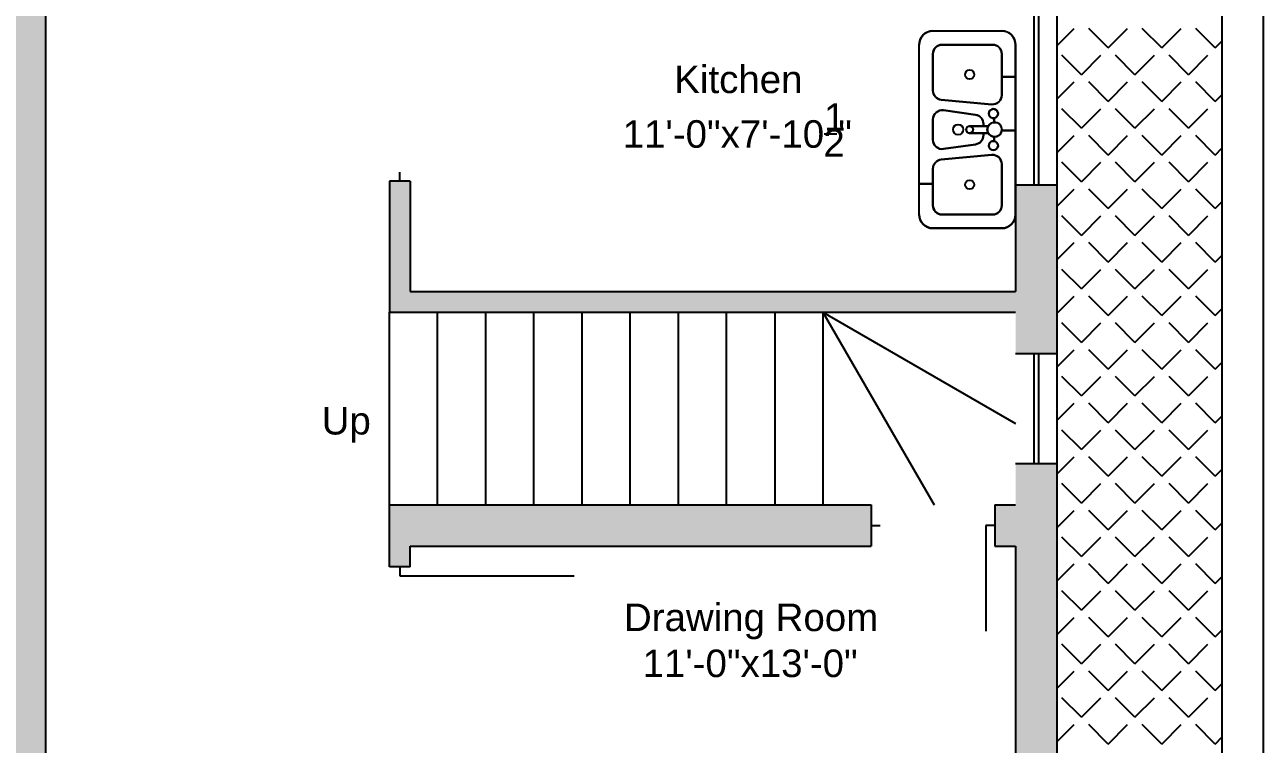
# Model space of a CAD drawing. Extents: x 22 to 562, y 18 to 1223.
# Drawn here: x 291.8 to 561.8, y 339.6 to 496.4 of the extents above; entities that cross this region are included whole.
import ezdxf

# ---------------------------------------------------------------- set-up
doc = ezdxf.new("R2010")
doc.units = 0
doc.header["$MEASUREMENT"] = 0
for name, color, linetype in [('DOORS', 42, 'CONTINUOUS'), ('FURNITURE', 44, 'CONTINUOUS'), ('LABELS', 61, 'CONTINUOUS'), ('LINE', 7, 'CONTINUOUS'), ('STAIRS', 61, 'CONTINUOUS'), ('UP', 61, 'CONTINUOUS'), ('WALLS', 7, 'CONTINUOUS'), ('WINDOWS', 140, 'CONTINUOUS')]:
    doc.layers.add(name, color=color, linetype=linetype)
doc.styles.get("Standard").update_dxf_attribs({"font": 'arial.ttf'})

msp = doc.modelspace()

# ---------------------------------------------------------------- hatches: boundary and pattern name
at = {"layer": 'LINE'}
h = msp.add_hatch(color=46, dxfattribs=at)
h.paths.add_polyline_path([(212.33, 391.78), (107.33, 391.78), (107.33, 382.78), (207.83, 382.78), (207.83, 378.28), (212.33, 378.28)])
h.paths.add_polyline_path([(516.83, 1129.78), (446.33, 1129.78), (446.33, 1120.78), (507.83, 1120.78), (507.83, 976.78), (419.33, 976.78), (419.33, 918.28), (423.83, 918.28), (423.83, 967.78), (507.83, 967.78), (507.83, 963.28), (516.83, 963.28)])
h.paths.add_polyline_path([(387.83, 1129.78), (383.33, 1129.78), (383.33, 1173.28), (374.33, 1173.28), (374.33, 1125.28), (330.83, 1125.28), (330.83, 1120.78), (387.83, 1120.78)])
h.paths.add_polyline_path([(137.33, 1129.78), (66.83, 1129.78), (66.83, 963.28), (75.83, 963.28), (75.83, 967.78), (159.83, 967.78), (159.83, 918.28), (164.33, 918.28), (164.33, 976.78), (75.83, 976.78), (75.83, 1120.78), (137.33, 1120.78)])
h.paths.add_polyline_path([(209.33, 1173.28), (200.33, 1173.28), (200.33, 1129.78), (195.83, 1129.78), (195.83, 1120.78), (252.83, 1120.78), (252.83, 1125.28), (209.33, 1125.28)])
h.paths.add_polyline_path([(516.83, 927.28), (507.83, 927.28), (507.83, 883.78), (423.83, 883.78), (423.83, 888.28), (419.33, 888.28), (419.33, 883.78), (414.83, 883.78), (414.83, 874.78), (507.83, 874.78), (507.83, 820.78), (516.83, 820.78)])
h.paths.add_polyline_path([(372.83, 883.78), (357.83, 883.78), (357.83, 976.78), (353.33, 976.78), (353.33, 883.78), (342.83, 883.78), (342.83, 874.78), (353.33, 874.78), (353.33, 741.28), (357.83, 741.28), (357.83, 874.78), (372.83, 874.78)], flags=16)
h.paths.add_polyline_path([(516.83, 748.78), (507.83, 748.78), (507.83, 694.78), (357.83, 694.78), (357.83, 699.28), (353.33, 699.28), (353.33, 685.78), (507.83, 685.78), (507.83, 649.78), (516.83, 649.78)])
h.paths.add_polyline_path([(516.83, 577.78), (507.83, 577.78), (507.83, 541.78), (363.83, 541.78), (363.83, 532.78), (371.33, 532.78), (371.33, 504.28), (375.83, 504.28), (375.83, 532.78), (507.83, 532.78), (507.83, 509.53), (516.83, 509.53)])
h.paths.add_polyline_path([(516.83, 461.53), (507.83, 461.53), (507.83, 438.28), (375.83, 438.28), (375.83, 462.28), (371.33, 462.28), (371.33, 433.78), (507.83, 433.78), (507.83, 424.78), (516.83, 424.78)])
h.paths.add_polyline_path([(516.83, 400.78), (507.83, 400.78), (507.83, 391.78), (503.33, 391.78), (503.33, 382.78), (507.83, 382.78), (507.83, 226.78), (477.83, 226.78), (477.83, 217.78), (516.83, 217.78)])
h.paths.add_polyline_path([(476.33, 391.78), (371.33, 391.78), (371.33, 378.28), (375.83, 378.28), (375.83, 382.78), (476.33, 382.78)])
h.paths.add_polyline_path([(405.83, 226.78), (375.83, 226.78), (375.83, 336.28), (371.33, 336.28), (371.33, 286.78), (363.83, 286.78), (363.83, 277.78), (371.33, 277.78), (371.33, 217.78), (405.83, 217.78)])
h.paths.add_polyline_path([(212.33, 277.78), (219.83, 277.78), (219.83, 286.78), (212.33, 286.78), (212.33, 336.28), (207.83, 336.28), (207.83, 226.78), (177.83, 226.78), (177.83, 217.78), (212.33, 217.78)])
h.paths.add_polyline_path([(206.33, 97.78, 1), (194.33, 97.78, 1)])
h.paths.add_polyline_path([(242.33, 169.78, 1), (230.33, 169.78, 1)])
h.paths.add_polyline_path([(341.33, 169.78, 1), (353.33, 169.78, 1)])
h.paths.add_polyline_path([(30.83, 226.78), (21.83, 226.78), (21.83, 85.78), (30.83, 85.78)])
h.paths.add_polyline_path([(80.33, 391.78), (75.83, 391.78), (75.83, 400.78), (66.83, 400.78), (66.83, 217.78), (105.83, 217.78), (105.83, 226.78), (75.83, 226.78), (75.83, 382.78), (80.33, 382.78)])
h.paths.add_polyline_path([(75.83, 461.53), (66.83, 461.53), (66.83, 424.78), (75.83, 424.78), (75.83, 433.78), (212.33, 433.78), (212.33, 462.28), (207.83, 462.28), (207.83, 438.28), (75.83, 438.28)])
h.paths.add_polyline_path([(219.83, 541.78), (75.83, 541.78), (75.83, 577.78), (66.83, 577.78), (66.83, 509.53), (75.83, 509.53), (75.83, 532.78), (207.83, 532.78), (207.83, 504.28), (212.33, 504.28), (212.33, 532.78), (219.83, 532.78)])
h.paths.add_polyline_path([(230.33, 699.28), (225.83, 699.28), (225.83, 694.78), (75.83, 694.78), (75.83, 748.78), (66.83, 748.78), (66.83, 649.78), (75.83, 649.78), (75.83, 685.78), (230.33, 685.78)])
h.paths.add_polyline_path([(240.83, 883.78), (230.33, 883.78), (230.33, 976.78), (225.83, 976.78), (225.83, 883.78), (210.83, 883.78), (210.83, 874.78), (225.83, 874.78), (225.83, 741.28), (230.33, 741.28), (230.33, 874.78), (240.83, 874.78)], flags=16)
h.paths.add_polyline_path([(168.83, 883.78), (164.33, 883.78), (164.33, 888.28), (159.83, 888.28), (159.83, 883.78), (75.83, 883.78), (75.83, 927.28), (66.83, 927.28), (66.83, 820.78), (75.83, 820.78), (75.83, 874.78), (168.83, 874.78)])
h.paths.add_polyline_path([(300.83, 883.78), (296.33, 883.78), (296.33, 1120.78), (300.83, 1120.78), (300.83, 1125.28), (296.33, 1125.28), (296.33, 1132.78), (296.33, 1213.78), (374.33, 1213.78), (374.33, 1209.28), (383.33, 1209.28), (383.33, 1222.78), (200.33, 1222.78), (200.33, 1213.78), (287.33, 1213.78), (287.33, 1125.28), (282.83, 1125.28), (282.83, 1120.78), (287.33, 1120.78), (287.33, 883.78), (282.83, 883.78), (282.83, 874.78), (287.33, 874.78), (287.33, 541.78), (279.83, 541.79), (279.83, 541.79), (279.83, 532.79), (287.33, 532.78), (287.33, 286.78), (279.83, 286.78), (279.83, 277.78), (287.33, 277.78), (287.33, 247.78), (296.33, 247.78), (296.33, 277.78), (303.83, 277.78), (303.83, 286.78), (296.33, 286.78), (296.33, 532.78), (303.83, 532.79), (303.83, 541.79), (296.33, 541.78), (296.33, 874.78), (300.83, 874.78)])

# ---------------------------------------------------------------- linework, layer by layer
at = {"layer": 'DOORS'}
for p, q in [((501.33, 387.28), (501.33, 364.28)), ((373.58, 376.28), (411.58, 376.28))]:
    msp.add_line(p, q, dxfattribs=at)
at = {"layer": 'FURNITURE', "color": 7, "linetype": 'CONTINUOUS'}
for p, q in [((489.83, 495.03), (504.83, 495.03)), ((486.83, 455.03), (486.83, 492.03)), ((491.83, 492.03), (502.83, 492.03)), ((507.83, 455.03), (507.83, 492.03)), ((489.83, 490.03), (489.83, 482.03)), ((504.83, 490.03), (504.83, 481.03)), ((491.65, 480.04), (502.65, 479.04)), ((489.83, 471.3), (489.83, 475.76)), ((492.11, 477.74), (499.11, 476.74)), ((497.83, 474.28), (501.87, 474.28)), ((497.83, 472.78), (501.87, 472.78)), ((500.83, 474.27), (500.83, 474.76)), ((500.83, 472.3), (500.83, 472.78)), ((492.11, 469.32), (499.11, 470.32)), ((491.65, 467.01), (502.65, 468.01)), ((489.83, 457.03), (489.83, 465.02)), ((504.83, 457.03), (504.83, 466.02)), ((491.83, 455.03), (502.83, 455.03)), ((489.83, 452.03), (504.83, 452.03))]:
    msp.add_line(p, q, dxfattribs=at)
at = {"layer": 'FURNITURE', "color": 120, "linetype": 'CONTINUOUS'}
msp.add_lwpolyline([(507.83, 473.32), (504.83, 473.32, 0.468519), (503.18, 475.11), (503.18, 476.04, 2.152654), (502.01, 477.03, 0.464543), (503.18, 476.04), (503.18, 475.11, 0.262509), (501.87, 474.28), (500.83, 474.28), (500.83, 474.76, 0.373238), (499.11, 476.74), (492.11, 477.74, 0.456412), (489.83, 475.76), (489.83, 471.3, 0.456412), (492.11, 469.32), (499.11, 470.32, 0.373238), (500.83, 472.3), (500.83, 472.78), (501.87, 472.78, 0.262509), (503.18, 471.95), (503.18, 471.01, 0.464543), (502.01, 470.03, 1), (504.01, 470.03, 0.365614), (503.18, 471.01), (503.18, 471.95, 0.39029), (504.83, 473.32), (507.83, 473.32), (507.83, 455.03, -0.414214), (504.83, 452.03), (489.83, 452.03, -0.414214), (486.83, 455.03), (486.83, 461.72), (489.83, 461.72), (489.83, 457.03, 0.414214), (491.83, 455.03), (502.83, 455.03, 0.414214), (504.83, 457.03), (504.83, 466.02, 0.441024), (502.65, 468.01), (491.65, 467.01, 0.387902), (489.83, 465.02), (489.83, 461.72), (486.83, 461.72), (486.83, 492.03, -0.414214), (489.83, 495.03), (504.83, 495.03, -0.414214), (507.83, 492.03), (507.83, 485.06), (504.83, 485.06), (504.83, 490.03, 0.414214), (502.83, 492.03), (491.83, 492.03, 0.414214), (489.83, 490.03), (489.83, 482.03, 0.387902), (491.65, 480.04), (502.65, 479.04, 0.441024), (504.83, 481.03), (504.83, 485.06), (507.83, 485.06)], format="xyb", close=True, dxfattribs=at)
at = {"layer": 'FURNITURE', "color": 121, "linetype": 'CONTINUOUS'}
for points in [[(504.83, 481.03, -0.441024), (502.65, 479.04), (491.65, 480.04, -0.387902), (489.83, 482.03), (489.83, 490.03, -0.414214), (491.83, 492.03), (502.83, 492.03, -0.414214), (504.83, 490.03)], [(500.83, 474.76), (500.83, 474.28), (497.83, 474.28, 0.414214), (497.08, 473.53, 0.414214), (497.83, 472.78), (500.83, 472.78), (500.83, 472.3, -0.373238), (499.11, 470.32), (492.11, 469.32, -0.456412), (489.83, 471.3), (489.83, 475.76, -0.456412), (492.11, 477.74), (499.11, 476.74, -0.373238)], [(504.83, 457.03, -0.414214), (502.83, 455.03), (491.83, 455.03, -0.414214), (489.83, 457.03), (489.83, 465.02, -0.387902), (491.65, 467.01), (502.65, 468.01, -0.441024), (504.83, 466.02)]]:
    msp.add_lwpolyline(points, format="xyb", close=True, dxfattribs=at)
at = {"layer": 'FURNITURE', "color": 250, "linetype": 'CONTINUOUS'}
for points in [[(498.83, 485.53, -1), (496.83, 485.53, -1)], [(496.45, 473.53, -1), (494.21, 473.53, -1)], [(498.83, 461.53, -1), (496.83, 461.53, -1)]]:
    msp.add_lwpolyline(points, format="xyb", close=True, dxfattribs=at)
at = {"layer": 'FURNITURE', "color": 160, "linetype": 'CONTINUOUS'}
msp.add_lwpolyline([(504.01, 477.03, -1), (502.01, 477.03, -1)], format="xyb", close=True, dxfattribs=at)
at = {"layer": 'FURNITURE', "color": 31, "linetype": 'CONTINUOUS'}
for points in [[(498.58, 473.53, -1), (497.08, 473.53, -1)], [(504.84, 473.53, -1), (501.68, 473.53, -1)]]:
    msp.add_lwpolyline(points, format="xyb", close=True, dxfattribs=at)
at = {"layer": 'FURNITURE', "color": 51, "linetype": 'CONTINUOUS'}
msp.add_lwpolyline([(501.87, 472.78), (497.83, 472.78, 1), (497.83, 474.28), (501.87, 474.28, 0.124187), (501.68, 473.53, 0.124187)], format="xyb", close=True, dxfattribs=at)
at = {"layer": 'FURNITURE', "color": 1, "linetype": 'CONTINUOUS'}
msp.add_lwpolyline([(502.01, 470.03, -1), (504.01, 470.03, -1)], format="xyb", close=True, dxfattribs=at)
at = {"layer": 'FURNITURE', "color": 7, "linetype": 'CONTINUOUS'}
for centre, radius in [((497.83, 485.53), 1), ((503.01, 477.03), 1), ((495.33, 473.53), 1.12), ((497.83, 473.53), 0.75), ((503.26, 473.53), 1.58), ((503.01, 470.03), 1), ((497.83, 461.53), 1)]:
    msp.add_circle(centre, radius, dxfattribs=at)
for centre, radius, start, end in [((489.83, 492.03), 3, 90, 180), ((504.83, 492.03), 3, 0, 90), ((491.83, 490.03), 2, 90, 180), ((502.83, 490.03), 2, 0, 90), ((491.83, 482.03), 2, 180, 264.8056), ((502.83, 481.03), 2, 264.8056, 0), ((491.83, 475.76), 2, 81.8699, 180), ((498.83, 474.76), 2, 0, 81.8699), ((491.83, 471.3), 2, 180, 278.1301), ((498.83, 472.3), 2, 278.1301, 0), ((502.83, 466.02), 2, 0, 95.1944), ((491.83, 465.02), 2, 95.1944, 180), ((491.83, 457.03), 2, 180, 270), ((502.83, 457.03), 2, 270, 0), ((489.83, 455.03), 3, 180, 270), ((504.83, 455.03), 3, 270, 0)]:
    msp.add_arc(centre, radius, start, end, dxfattribs=at)
at = {"layer": 'LABELS'}
msp.add_line((466.11, 472.58), (468.89, 472.58), dxfattribs=at)
at = {"layer": 'LINE'}
for p, q in [((373.58, 462.28), (373.58, 464.28)), ((476.33, 387.28), (478.33, 387.28)), ((503.33, 387.28), (501.33, 387.28)), ((373.58, 378.28), (373.58, 376.28))]:
    msp.add_line(p, q, dxfattribs=at)
at = {"layer": 'STAIRS'}
for p, q in [((381.83, 391.78), (381.83, 433.78)), ((392.33, 391.78), (392.33, 433.78)), ((402.83, 391.78), (402.83, 433.78)), ((413.33, 391.78), (413.33, 433.78)), ((423.83, 391.78), (423.83, 433.78)), ((434.33, 391.78), (434.33, 433.78)), ((444.83, 391.78), (444.83, 433.78)), ((455.33, 433.78), (455.33, 391.78)), ((465.83, 433.78), (465.83, 391.78)), ((465.83, 433.78), (490.08, 391.78)), ((465.83, 433.78), (507.83, 409.53))]:
    msp.add_line(p, q, dxfattribs=at)
at = {"layer": 'UP'}
msp.add_line((371.33, 391.78), (371.33, 433.78), dxfattribs=at)
at = {"layer": 'WALLS', "color": 8}
for p, q in [((561.83, 1222.78), (561.83, 22.78)), ((552.83, 1213.78), (552.83, 31.78))]:
    msp.add_line(p, q, dxfattribs=at)
at = {"layer": 'WALLS'}
for p, q in [((516.83, 1129.78), (516.83, 217.78)), ((296.33, 532.78), (296.33, 286.78)), ((371.33, 462.28), (371.33, 433.78)), ((375.83, 462.28), (371.33, 462.28)), ((375.83, 462.28), (375.83, 438.28)), ((507.83, 461.53), (507.83, 438.28)), ((375.83, 438.28), (507.83, 438.28)), ((371.33, 433.78), (507.83, 433.78)), ((507.83, 424.78), (516.83, 424.78)), ((507.83, 400.78), (516.83, 400.78)), ((371.33, 391.78), (476.33, 391.78)), ((371.33, 378.28), (371.33, 391.78)), ((476.33, 391.78), (476.33, 382.78)), ((503.33, 391.78), (503.33, 382.78)), ((503.33, 391.78), (507.83, 391.78)), ((375.83, 382.78), (476.33, 382.78)), ((375.83, 378.28), (375.83, 382.78)), ((503.33, 382.78), (507.83, 382.78)), ((507.83, 382.78), (507.83, 226.78)), ((375.83, 378.28), (371.33, 378.28))]:
    msp.add_line(p, q, dxfattribs=at)
at = {"layer": 'WALLS', "color": 8, "linetype": 'CONTINUOUS'}
for p, q in [((516.83, 491.8), (520.61, 495.58)), ((528.03, 491.34), (523.79, 495.58)), ((528.03, 491.34), (532.27, 495.58)), ((539.7, 491.34), (535.46, 495.58)), ((539.7, 491.34), (543.94, 495.58)), ((551.36, 491.34), (547.12, 495.58)), ((551.36, 491.34), (552.83, 492.8)), ((522.2, 485.5), (517.95, 489.74)), ((522.2, 485.5), (526.44, 489.74)), ((533.86, 485.5), (529.62, 489.74)), ((533.86, 485.5), (538.11, 489.74)), ((545.53, 485.5), (541.29, 489.74)), ((545.53, 485.5), (549.77, 489.74)), ((516.83, 480.14), (520.61, 483.91)), ((528.03, 479.67), (523.79, 483.91)), ((528.03, 479.67), (532.27, 483.91)), ((539.7, 479.67), (535.46, 483.91)), ((539.7, 479.67), (543.94, 483.91)), ((551.36, 479.67), (547.12, 483.91)), ((551.36, 479.67), (552.83, 481.13)), ((522.2, 473.83), (517.95, 478.08)), ((522.2, 473.83), (526.44, 478.08)), ((533.86, 473.83), (529.62, 478.08)), ((533.86, 473.83), (538.11, 478.08)), ((545.53, 473.83), (541.29, 478.08)), ((545.53, 473.83), (549.77, 478.08)), ((516.83, 468.47), (520.61, 472.24)), ((528.03, 468), (523.79, 472.24)), ((528.03, 468), (532.27, 472.24)), ((539.7, 468), (535.46, 472.24)), ((539.7, 468), (543.94, 472.24)), ((551.36, 468), (547.12, 472.24)), ((551.36, 468), (552.83, 469.47)), ((522.2, 462.17), (517.95, 466.41)), ((522.2, 462.17), (526.44, 466.41)), ((533.86, 462.17), (529.62, 466.41)), ((533.86, 462.17), (538.11, 466.41)), ((545.53, 462.17), (541.29, 466.41)), ((545.53, 462.17), (549.77, 466.41)), ((516.83, 456.8), (520.61, 460.58)), ((528.03, 456.33), (523.79, 460.58)), ((528.03, 456.33), (532.27, 460.58)), ((539.7, 456.33), (535.46, 460.58)), ((539.7, 456.33), (543.94, 460.58)), ((551.36, 456.33), (547.12, 460.58)), ((551.36, 456.33), (552.83, 457.8)), ((522.2, 450.5), (517.95, 454.74)), ((522.2, 450.5), (526.44, 454.74)), ((533.86, 450.5), (529.62, 454.74)), ((533.86, 450.5), (538.11, 454.74)), ((545.53, 450.5), (541.29, 454.74)), ((545.53, 450.5), (549.77, 454.74)), ((516.83, 445.13), (520.61, 448.91)), ((528.03, 444.67), (523.79, 448.91)), ((528.03, 444.67), (532.27, 448.91)), ((539.7, 444.67), (535.46, 448.91)), ((539.7, 444.67), (543.94, 448.91)), ((551.36, 444.67), (547.12, 448.91)), ((551.36, 444.67), (552.83, 446.13)), ((522.2, 438.83), (517.95, 443.08)), ((522.2, 438.83), (526.44, 443.08)), ((533.86, 438.83), (529.62, 443.08)), ((533.86, 438.83), (538.11, 443.08)), ((545.53, 438.83), (541.29, 443.08)), ((545.53, 438.83), (549.77, 443.08)), ((516.83, 433.47), (520.61, 437.24)), ((528.03, 433), (523.79, 437.24)), ((528.03, 433), (532.27, 437.24)), ((539.7, 433), (535.46, 437.24)), ((539.7, 433), (543.94, 437.24)), ((551.36, 433), (547.12, 437.24)), ((551.36, 433), (552.83, 434.47)), ((522.2, 427.17), (517.95, 431.41)), ((522.2, 427.17), (526.44, 431.41)), ((533.86, 427.17), (529.62, 431.41)), ((533.86, 427.17), (538.11, 431.41)), ((545.53, 427.17), (541.29, 431.41)), ((545.53, 427.17), (549.77, 431.41)), ((516.83, 421.8), (520.61, 425.57)), ((528.03, 421.33), (523.79, 425.57)), ((528.03, 421.33), (532.27, 425.57)), ((539.7, 421.33), (535.46, 425.57)), ((539.7, 421.33), (543.94, 425.57)), ((551.36, 421.33), (547.12, 425.57)), ((551.36, 421.33), (552.83, 422.8)), ((522.2, 415.5), (517.95, 419.74)), ((522.2, 415.5), (526.44, 419.74)), ((533.86, 415.5), (529.62, 419.74)), ((533.86, 415.5), (538.11, 419.74)), ((545.53, 415.5), (541.29, 419.74)), ((545.53, 415.5), (549.77, 419.74)), ((516.83, 410.13), (520.61, 413.91)), ((528.03, 409.66), (523.79, 413.91)), ((528.03, 409.66), (532.27, 413.91)), ((539.7, 409.66), (535.46, 413.91)), ((539.7, 409.66), (543.94, 413.91)), ((551.36, 409.66), (547.12, 413.91)), ((551.36, 409.66), (552.83, 411.13)), ((522.2, 403.83), (517.95, 408.07)), ((522.2, 403.83), (526.44, 408.07)), ((533.86, 403.83), (529.62, 408.07)), ((533.86, 403.83), (538.11, 408.07)), ((545.53, 403.83), (541.29, 408.07)), ((545.53, 403.83), (549.77, 408.07)), ((516.83, 398.47), (520.61, 402.24)), ((528.03, 398), (523.79, 402.24)), ((528.03, 398), (532.27, 402.24)), ((539.7, 398), (535.46, 402.24)), ((539.7, 398), (543.94, 402.24)), ((551.36, 398), (547.12, 402.24)), ((551.36, 398), (552.83, 399.46)), ((522.2, 392.16), (517.95, 396.41)), ((522.2, 392.16), (526.44, 396.41)), ((533.86, 392.16), (529.62, 396.41)), ((533.86, 392.16), (538.11, 396.41)), ((545.53, 392.16), (541.29, 396.41)), ((545.53, 392.16), (549.77, 396.41)), ((516.83, 386.8), (520.61, 390.57)), ((528.03, 386.33), (523.79, 390.57)), ((528.03, 386.33), (532.27, 390.57)), ((539.7, 386.33), (535.46, 390.57)), ((539.7, 386.33), (543.94, 390.57)), ((551.36, 386.33), (547.12, 390.57)), ((551.36, 386.33), (552.83, 387.8)), ((522.2, 380.5), (517.95, 384.74)), ((522.2, 380.5), (526.44, 384.74)), ((533.86, 380.5), (529.62, 384.74)), ((533.86, 380.5), (538.11, 384.74)), ((545.53, 380.5), (541.29, 384.74)), ((545.53, 380.5), (549.77, 384.74)), ((516.83, 375.13), (520.61, 378.91)), ((528.03, 374.66), (523.79, 378.91)), ((528.03, 374.66), (532.27, 378.91)), ((539.7, 374.66), (535.46, 378.91)), ((539.7, 374.66), (543.94, 378.91)), ((551.36, 374.66), (547.12, 378.91)), ((551.36, 374.66), (552.83, 376.13)), ((522.2, 368.83), (517.95, 373.07)), ((522.2, 368.83), (526.44, 373.07)), ((533.86, 368.83), (529.62, 373.07)), ((533.86, 368.83), (538.11, 373.07)), ((545.53, 368.83), (541.29, 373.07)), ((545.53, 368.83), (549.77, 373.07)), ((516.83, 363.46), (520.61, 367.24)), ((528.03, 363), (523.79, 367.24)), ((528.03, 363), (532.27, 367.24)), ((539.7, 363), (535.46, 367.24)), ((539.7, 363), (543.94, 367.24)), ((551.36, 363), (547.12, 367.24)), ((551.36, 363), (552.83, 364.46)), ((522.2, 357.16), (517.95, 361.4)), ((522.2, 357.16), (526.44, 361.4)), ((533.86, 357.16), (529.62, 361.4)), ((533.86, 357.16), (538.11, 361.4)), ((545.53, 357.16), (541.29, 361.4)), ((545.53, 357.16), (549.77, 361.4)), ((516.83, 351.8), (520.61, 355.57)), ((528.03, 351.33), (523.79, 355.57)), ((528.03, 351.33), (532.27, 355.57)), ((539.7, 351.33), (535.46, 355.57)), ((539.7, 351.33), (543.94, 355.57)), ((551.36, 351.33), (547.12, 355.57)), ((551.36, 351.33), (552.83, 352.8)), ((522.2, 345.49), (517.95, 349.74)), ((522.2, 345.49), (526.44, 349.74)), ((533.86, 345.49), (529.62, 349.74)), ((533.86, 345.49), (538.11, 349.74)), ((545.53, 345.49), (541.29, 349.74)), ((545.53, 345.49), (549.77, 349.74)), ((516.83, 340.13), (520.61, 343.9)), ((528.03, 339.66), (523.79, 343.9)), ((528.03, 339.66), (532.27, 343.9)), ((539.7, 339.66), (535.46, 343.9)), ((539.7, 339.66), (543.94, 343.9)), ((551.36, 339.66), (547.12, 343.9)), ((551.36, 339.66), (552.83, 341.13))]:
    msp.add_line(p, q, dxfattribs=at)
at = {"layer": 'WINDOWS'}
for p, q in [((511.83, 509.53), (511.83, 461.53)), ((512.83, 509.53), (512.83, 461.53)), ((507.83, 461.53), (516.83, 461.53)), ((511.83, 424.78), (511.83, 400.78)), ((512.83, 424.78), (512.83, 400.78))]:
    msp.add_line(p, q, dxfattribs=at)

# ---------------------------------------------------------------- texts
at = {"layer": 'LABELS'}
for s, p in [('Kitchen', (433.43, 481.49)), ('1', (466.09, 473.28)), ('11\'-0"x7\'-10', (422.19, 469.58)), ('"', (469.18, 469.58)), ('2', (465.94, 467.66)), ('Up', (356.56, 407.11)), ('Drawing Room', (422.47, 364.27)), ('11\'-0"x13\'-0"', (426.53, 354.25))]:
    msp.add_text(s, height=6, dxfattribs=at).set_placement(p)

doc.saveas('drawing.dxf')
